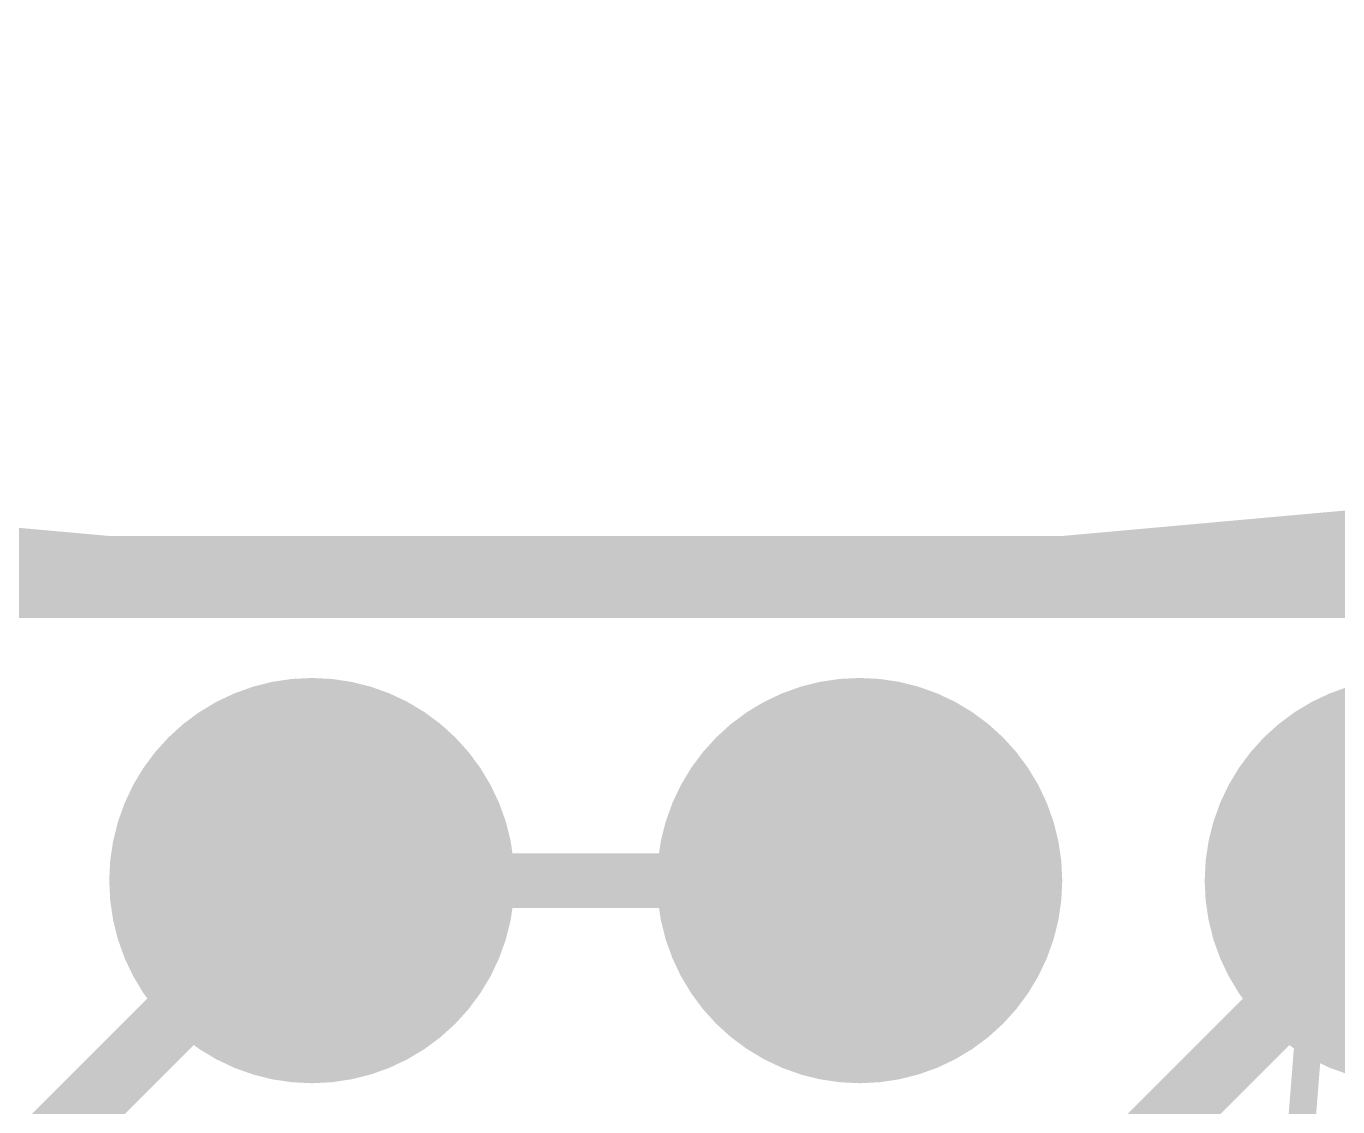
# Model space of a CAD drawing. Extents: x -33 to 32.5, y -8.9 to 49.7.
# Drawn here: x -2.59 to 3.49, y 44.67 to 49.68 of the extents above; entities that cross this region are included whole.
import ezdxf

# ---------------------------------------------------------------- set-up
doc = ezdxf.new("R2010")
doc.units = 0
for name, color, linetype in [('1', 12, 'CONTINUOUS'), ('17', 110, 'CONTINUOUS'), ('20', 53, 'CONTINUOUS'), ('21', 41, 'CONTINUOUS'), ('51', 53, 'CONTINUOUS')]:
    doc.layers.add(name, color=color, linetype=linetype)

# ---------------------------------------------------------------- blocks, each defined once
blk = doc.blocks.new('ROUNDP')
at = {"const_width": 0.5}
blk.add_lwpolyline([(0, -0.25, 1), (0, 0.25, 1), (0, -0.25)], format="xyb", dxfattribs=at)

msp = doc.modelspace()

# ---------------------------------------------------------------- linework, layer by layer
at = {"layer": '1'}
for points, const_width in [([(-7.62, 39.37), (-1.27, 45.72)], 0.3048), ([(-3.81, 38.1), (3.81, 45.72)], 0.3048), ([(-1.27, 45.72), (1.27, 45.72)], 0.254)]:
    msp.add_lwpolyline(points, dxfattribs=dict(at, const_width=const_width))
for points, const_width in [([(-1.2161, 45.6661, 1), (-1.3239, 45.7739)], 0.1524), ([(-1.27, 45.7835, 1), (-1.27, 45.6565)], 0.127), ([(1.27, 45.6565, 1), (1.27, 45.7835)], 0.127)]:
    msp.add_lwpolyline(points, format="xyb", dxfattribs=dict(at, const_width=const_width))
at = {"layer": '20', "const_width": 0.3048}
msp.add_lwpolyline([(-15.24, 49.53, 0.1584), (15.24, 49.53)], format="xyb", dxfattribs=at)
at = {"layer": '21', "const_width": 0.2032}
msp.add_lwpolyline([(-20.09, 47.04), (20.09, 47.04)], dxfattribs=at)
at = {"layer": '51', "const_width": 0.127}
for points in [[(-20.09, 47.04), (20.09, 47.04)], [(3.429, 45.974), (3.048, 41.148)]]:
    msp.add_lwpolyline(points, dxfattribs=at)
at = {"layer": '51', "const_width": 0.0635}
msp.add_lwpolyline([(3.4607, 45.9715, 1), (3.3973, 45.9765)], format="xyb", dxfattribs=at)

# ---------------------------------------------------------------- block references
at = {"layer": '17', "xscale": 1.8796, "yscale": 1.8796}
for p in [(-1.27, 45.72), (-1.27, 45.72), (1.27, 45.72), (1.27, 45.72), (3.81, 45.72), (3.81, 45.72)]:
    msp.add_blockref('ROUNDP', p, dxfattribs=at)

doc.saveas('drawing.dxf')
